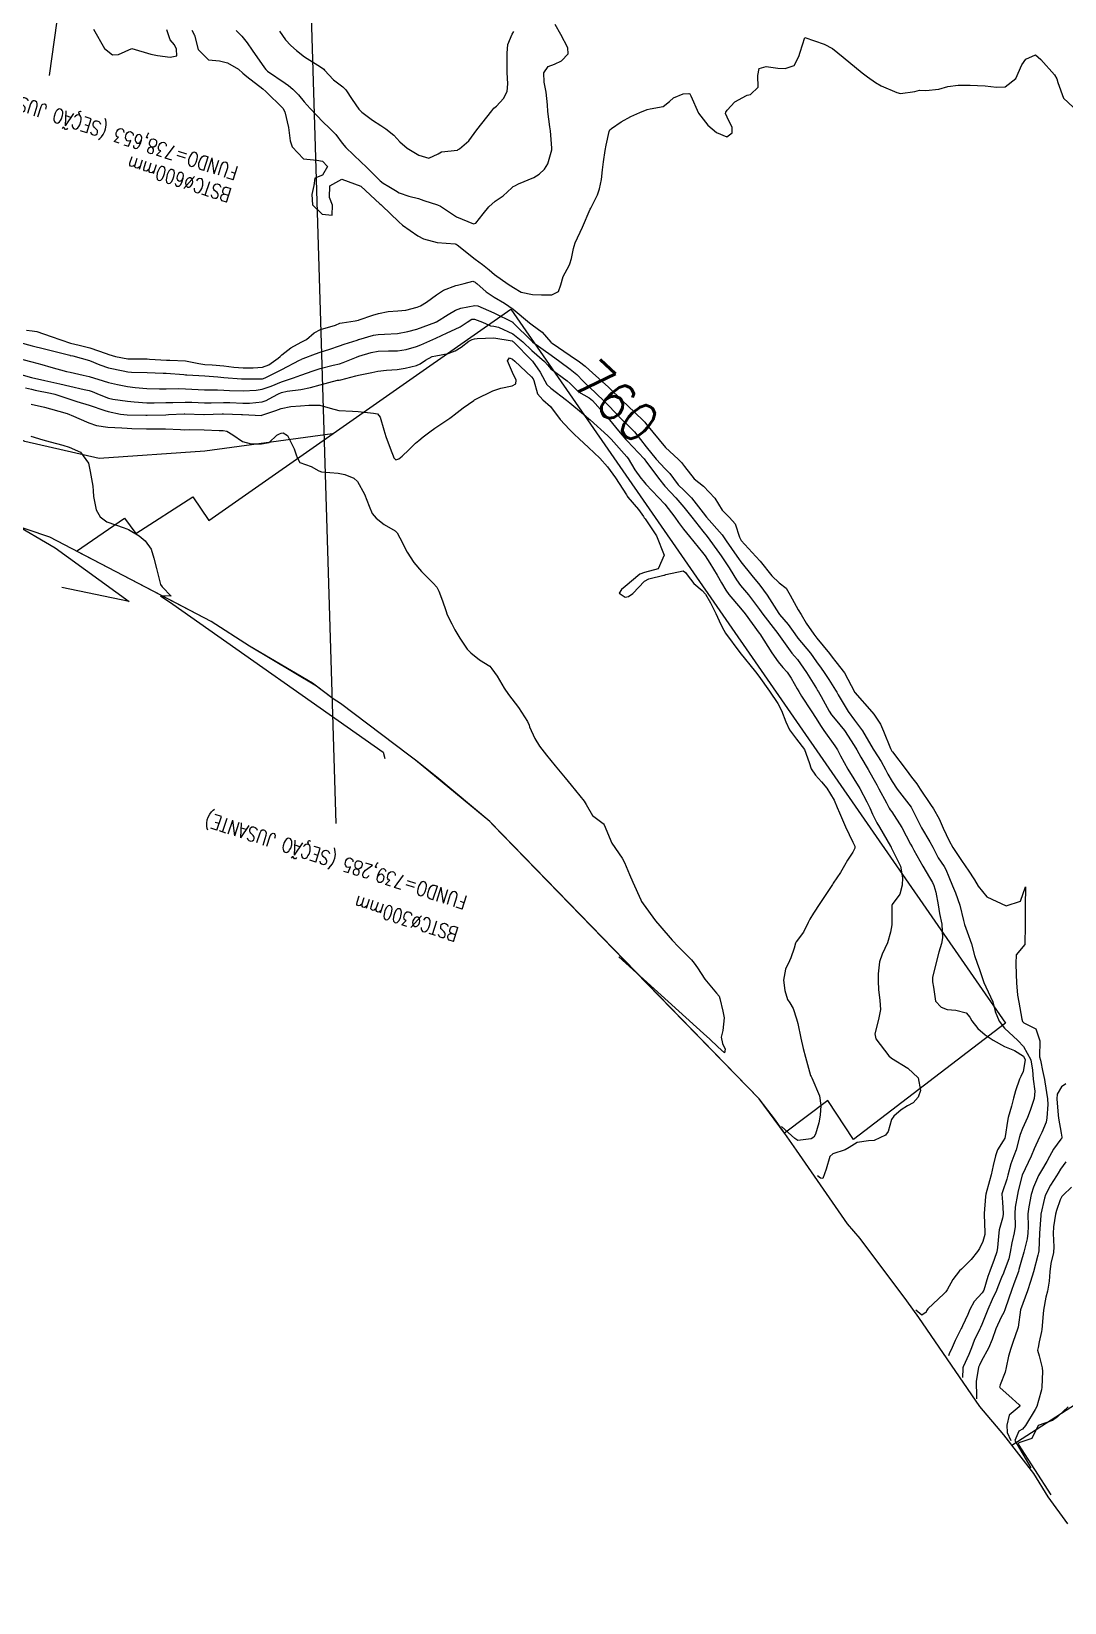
# Model space of a CAD drawing. Header units: metres. Extents: x 298520 to 308411, y 7433745 to 7450750.
# Drawn here: x 304214.8 to 304322.3, y 7439602.8 to 7439766.2 of the extents above; entities that cross this region are included whole.
import ezdxf
from ezdxf.enums import TextEntityAlignment as Align

# ---------------------------------------------------------------- set-up
doc = ezdxf.new("R2010")
doc.units = ezdxf.units.M
doc.header["$LTSCALE"] = 10
doc.linetypes.add('CONTINUO', pattern=[0])
for name, color, linetype in [('Area', 45, 'Continuous'), ('Area Verde e Lazer', 94, 'Continuous'), ('Cotas', 45, 'Continuous'), ('Curvas de Nivel 1m', 11, 'Continuous'), ('Curvas de Nivel 5m', 15, 'Continuous'), ('Edificações', 30, 'Continuous'), ('TEXTO', 45, 'Continuous'), ('Vias Primárias', 230, 'Continuous')]:
    doc.layers.add(name, color=color, linetype=linetype)
doc.styles.add('ROMANS', font='romans', dxfattribs={"height": 0.2})
doc.styles.add('Style-STANDARD', font='STANDARD.shx')

msp = doc.modelspace()

# ---------------------------------------------------------------- linework, layer by layer
at = {"layer": 'Area'}
msp.add_polyline3d([(304322.6, 7439611, 755.82), (304320.57, 7439613.83, 755.7), (304319.07, 7439616.24, 762.28), (304315.94, 7439620.26, 763.12), (304313.45, 7439623.2, 764.03), (304307.09, 7439632.47, 765.95), (304305.84, 7439634.21, 765.59), (304300.99, 7439640.69, 765.66), (304299.7, 7439642.22, 767.46), (304294.38, 7439649.86, 763.82), (304292.19, 7439652.98, 764.33), (304290.51, 7439655.2, 764.23), (304262.47, 7439684.02, 769.48), (304256.96, 7439688.63, 769.54), (304254.74, 7439690.39, 769.49), (304254.07, 7439690.92, 769.6), (304246.96, 7439696.31, 769.89), (304246.2, 7439696.77, 769.69), (304244.02, 7439698.41, 769.72), (304237.49, 7439702.27, 769.96), (304233.49, 7439704.81, 770), (304216.7, 7439713.6, 766.18), (304211.99, 7439715.18, 766.2)], dxfattribs=at)
at = {"layer": 'Area Verde e Lazer', "elevation": 762.9}
msp.add_lwpolyline([(304316.77, 7439619.21), (304338.78, 7439633.35), (304349.67, 7439616.46), (304328.73, 7439602.83)], dxfattribs=at)
at = {"layer": 'Curvas de Nivel 1m', "flags": 128}
for points, elevation in [([(304221.25, 7439766.41), (304222.4, 7439764.4), (304223.22, 7439763.71), (304223.84, 7439763.76), (304225.23, 7439764.37), (304227.22, 7439763.81), (304227.92, 7439763.64), (304229.22, 7439763.47), (304229.91, 7439763.63), (304229.9, 7439764.31), (304229.67, 7439764.75), (304229.24, 7439765.29), (304228.87, 7439766.32)], 759), ([(304236.1, 7439766.24), (304236.68, 7439765.66), (304237.24, 7439764.96), (304237.77, 7439764.21), (304239.04, 7439762.36), (304239.17, 7439762.2), (304239.2, 7439762.16), (304239.36, 7439762.04), (304241.19, 7439760.78), (304241.54, 7439760.53), (304241.98, 7439760.17), (304242.58, 7439759.56), (304243.17, 7439758.85), (304243.79, 7439758.14), (304245.14, 7439756.72), (304245.77, 7439756.12), (304246.45, 7439755.44), (304247.12, 7439754.56), (304247.49, 7439754.1), (304249.09, 7439752.58), (304249.61, 7439752.07), (304251.07, 7439750.62), (304251.38, 7439750.37), (304251.98, 7439750.05), (304252.66, 7439749.63), (304253.06, 7439749.38), (304254.05, 7439749.02), (304255.05, 7439748.8), (304255.62, 7439748.57), (304257.04, 7439748.12), (304257.35, 7439747.98), (304259.03, 7439746.87), (304260.79, 7439746.16), (304261.02, 7439746.22), (304261.78, 7439747.18), (304262.39, 7439747.92), (304263.05, 7439748.5), (304263.88, 7439749.08), (304264.76, 7439749.89), (304264.92, 7439750.04), (304265.07, 7439750.12), (304265.48, 7439750.3), (304267.07, 7439750.99), (304267.6, 7439751.33), (304268.17, 7439751.85), (304268.53, 7439752.4), (304268.93, 7439753.84), (304268.94, 7439754.02), (304268.78, 7439755.84), (304268.73, 7439756.25), (304268.53, 7439757.85), (304268.49, 7439758.52), (304268.35, 7439759.85), (304268.14, 7439760.9), (304268.11, 7439761.85), (304268.54, 7439762.52), (304269.22, 7439762.76), (304269.94, 7439763.11), (304270.64, 7439763.83), (304270.61, 7439764.46), (304269.86, 7439765.83), (304269.26, 7439766.89)], 758), ([(304231.48, 7439766.29), (304231.77, 7439765.77), (304232.14, 7439764.28), (304233.22, 7439763.2), (304234.37, 7439763.1), (304235.21, 7439762.9), (304236.35, 7439762.23), (304236.79, 7439761.82), (304237.2, 7439761.49), (304238.86, 7439760.2), (304239.18, 7439759.9), (304240.95, 7439758.18), (304241.16, 7439757.81), (304241.55, 7439756.17), (304241.72, 7439754.78), (304241.91, 7439754.17), (304243.09, 7439752.91), (304244.47, 7439752.76), (304245.09, 7439752.66), (304245.58, 7439752.12), (304245.07, 7439751.21), (304244.29, 7439750.92), (304244.19, 7439750.14), (304243.97, 7439749.22), (304244.05, 7439748.14), (304245.03, 7439747.17), (304246.07, 7439747.07), (304246.11, 7439748.11), (304245.82, 7439748.88), (304245.85, 7439750.12), (304247.07, 7439750.79), (304249.06, 7439750.08), (304251.04, 7439748.24), (304251.14, 7439748.15), (304251.24, 7439748.06), (304253.02, 7439746.35), (304253.41, 7439746.03), (304255, 7439744.9), (304255.59, 7439744.59), (304257, 7439744.23), (304258.87, 7439744.09), (304258.99, 7439744.04), (304259.1, 7439743.96), (304260.97, 7439742.47), (304261.73, 7439741.93), (304262.41, 7439741.37), (304262.95, 7439740.88), (304264.38, 7439739.9), (304264.94, 7439739.55), (304265.75, 7439739.07), (304266.93, 7439738.8), (304267.87, 7439738.79), (304268.93, 7439738.76), (304269.64, 7439739.13), (304269.88, 7439739.83), (304270.1, 7439740.68), (304270.72, 7439741.82), (304270.8, 7439741.99), (304270.97, 7439742.57), (304271.2, 7439743.61), (304271.24, 7439743.82), (304271.37, 7439744.19), (304272.11, 7439745.8), (304272.93, 7439747.69), (304272.97, 7439747.79), (304273.04, 7439747.94), (304273.67, 7439749.17), (304273.9, 7439749.78), (304274.08, 7439750.77), (304274.2, 7439751.78), (304274.29, 7439752.59), (304274.48, 7439753.78), (304274.57, 7439754.33), (304274.89, 7439755.77), (304274.98, 7439755.93), (304275.14, 7439756.06), (304276.14, 7439756.77), (304277.15, 7439757.33), (304278.07, 7439757.74), (304278.84, 7439758.04), (304279.16, 7439758.11), (304280.5, 7439758.37), (304281.17, 7439758.86), (304281.6, 7439759.27), (304282.6, 7439759.68), (304283.18, 7439759.72), (304283.28, 7439759.67), (304283.38, 7439759.46), (304284.2, 7439757.66), (304285.14, 7439756.43), (304286.06, 7439755.64), (304287.13, 7439755.21), (304287.7, 7439755.62), (304287.69, 7439756.17), (304287.15, 7439757.24), (304287.01, 7439757.63), (304287.03, 7439757.76), (304287.16, 7439757.98), (304287.95, 7439758.84), (304289.18, 7439759.5), (304289.26, 7439759.52), (304289.6, 7439759.6), (304290.4, 7439760.38), (304290.35, 7439761.59), (304290.49, 7439762.31), (304291.22, 7439762.51), (304292.43, 7439762.34), (304293.21, 7439762.3), (304294.13, 7439762.63), (304294.62, 7439763.54), (304294.76, 7439764.01), (304295.25, 7439765.53), (304297.25, 7439764.84), (304298.12, 7439764.38), (304299.23, 7439763.48), (304301.21, 7439761.86), (304301.76, 7439761.45), (304302.61, 7439760.85), (304303.19, 7439760.5), (304304.8, 7439759.8), (304305.19, 7439759.72), (304306.68, 7439759.91), (304307.19, 7439760.06), (304307.82, 7439760.01), (304309.19, 7439760.16), (304310.12, 7439760.42), (304311.2, 7439760.57), (304312.44, 7439760.57), (304313.2, 7439760.53), (304314.01, 7439760.49), (304315.19, 7439760.37), (304316.07, 7439760.4), (304317.2, 7439761.27), (304317.81, 7439762.68), (304318.23, 7439763.26), (304319.24, 7439763.74), (304319.81, 7439763.23), (304321.21, 7439761.63), (304321.45, 7439761.22), (304321.57, 7439760.85), (304322.16, 7439759.21), (304323.17, 7439758.29)], 759), ([(304240.59, 7439766.19), (304241.24, 7439765.27), (304241.77, 7439764.7), (304242.38, 7439764.16), (304243.22, 7439763.53), (304244.86, 7439762.48), (304245.2, 7439762.23), (304245.3, 7439762.13), (304246.21, 7439761.13), (304247.19, 7439760.4), (304247.49, 7439760.1), (304248.17, 7439759.09), (304248.86, 7439758.08), (304249.16, 7439757.76), (304250.29, 7439756.92), (304251.14, 7439756.38), (304251.66, 7439756.05), (304252.48, 7439755.39), (304253.12, 7439754.69), (304253.89, 7439754.02), (304255.1, 7439753.3), (304256.12, 7439752.98), (304257.1, 7439753.43), (304257.46, 7439753.63), (304259.11, 7439753.83), (304259.2, 7439753.87), (304259.33, 7439753.96), (304260.29, 7439754.77), (304261.13, 7439755.94), (304262.69, 7439757.92), (304262.9, 7439758.17), (304263.16, 7439758.4), (304263.9, 7439759.17), (304264.27, 7439759.9), (304264.37, 7439760.72), (304264.29, 7439761.9), (304264.28, 7439762.83), (304264.28, 7439763.9), (304264.35, 7439764.79), (304264.82, 7439765.89), (304264.98, 7439766.16)], 757), ([(304213.49, 7439733.87), (304214.86, 7439733.49), (304216.16, 7439733.16), (304216.85, 7439732.99), (304218.79, 7439732.5), (304218.84, 7439732.48), (304219.09, 7439732.44), (304220.84, 7439731.95), (304221.93, 7439731.5), (304222.83, 7439731.19), (304224.35, 7439730.86), (304224.83, 7439730.78), (304225.21, 7439730.75), (304226.83, 7439730.69), (304228.51, 7439730.64), (304228.83, 7439730.62), (304230.65, 7439730.48), (304230.82, 7439730.46), (304230.98, 7439730.45), (304232.82, 7439730.35), (304234.2, 7439730.26), (304234.82, 7439730.2), (304236.65, 7439730.05), (304236.82, 7439730.04), (304236.99, 7439730.05), (304238.82, 7439730.06), (304238.93, 7439730.09), (304239.17, 7439730.2), (304240.29, 7439730.73), (304240.83, 7439731.01), (304242.69, 7439732), (304242.84, 7439732.07), (304242.9, 7439732.09), (304243.07, 7439732.15), (304244.36, 7439732.63), (304244.85, 7439732.8), (304245.84, 7439733.13), (304246.86, 7439733.48), (304247.32, 7439733.64), (304248.69, 7439734.08), (304248.83, 7439734.13), (304248.87, 7439734.14), (304250.38, 7439734.57), (304250.88, 7439734.66), (304251.53, 7439734.7), (304252.88, 7439734.76), (304253.96, 7439734.95), (304254.88, 7439735.2), (304256.86, 7439735.95), (304256.89, 7439735.96), (304256.92, 7439735.98), (304258.13, 7439736.74), (304258.91, 7439737.18), (304259.47, 7439737.4), (304260.92, 7439737.67), (304261.23, 7439737.62), (304262.91, 7439736.89), (304264.87, 7439735.92), (304264.89, 7439735.9), (304266.87, 7439733.93), (304266.9, 7439733.9), (304266.94, 7439733.87), (304268.85, 7439732.51), (304269.75, 7439731.83), (304270.84, 7439731.04), (304271.53, 7439730.51), (304272.19, 7439729.8), (304272.5, 7439729.48), (304272.82, 7439729.22), (304274.34, 7439727.77), (304274.8, 7439727.31), (304276.29, 7439725.75), (304276.77, 7439725.3), (304277.54, 7439724.52), (304278.15, 7439723.73), (304278.74, 7439722.96), (304279.78, 7439721.71), (304280.71, 7439720.69), (304281.22, 7439720.2), (304281.58, 7439719.69), (304282.06, 7439719.04), (304282.69, 7439718.44), (304283.47, 7439717.66), (304284.66, 7439716.12), (304285.03, 7439715.65), (304286.63, 7439713.81), (304286.72, 7439713.71), (304286.78, 7439713.63), (304287.06, 7439713.19), (304288.18, 7439711.61), (304288.35, 7439711.36), (304288.6, 7439711.01), (304289.72, 7439709.59), (304290.57, 7439708.58), (304291.33, 7439707.57), (304292.53, 7439705.65), (304292.61, 7439705.56), (304293.5, 7439704.52), (304294.19, 7439703.53), (304294.51, 7439703.1), (304295.82, 7439701.52), (304296.47, 7439700.63), (304296.93, 7439699.96), (304297.25, 7439699.5), (304297.74, 7439698.78), (304298.44, 7439697.69), (304298.57, 7439697.48), (304298.73, 7439697.19), (304299.74, 7439695.47), (304300.4, 7439694.57), (304301.23, 7439693.45), (304302.36, 7439691.56), (304302.44, 7439691.44), (304303.17, 7439690.25), (304303.64, 7439689.42), (304303.89, 7439688.96), (304304.33, 7439688.18), (304304.84, 7439687.4), (304306.29, 7439685.5), (304306.36, 7439685.39), (304306.44, 7439685.24), (304307.37, 7439683.38), (304308.25, 7439681.93), (304308.57, 7439681.37), (304309.12, 7439680.25), (304309.73, 7439679.35), (304309.91, 7439679.04), (304310.21, 7439678.29), (304310.59, 7439677.34), (304310.91, 7439676.62), (304311.38, 7439675.33), (304311.74, 7439673.75), (304311.85, 7439673.32), (304312.14, 7439672.56), (304312.57, 7439671.31), (304312.9, 7439670.1), (304313.18, 7439669.3), (304313.42, 7439668.63), (304313.86, 7439667.29), (304314.08, 7439666.84), (304314.79, 7439665.28), (304315.06, 7439664.26), (304315.46, 7439663.28), (304316.03, 7439662.56), (304317.39, 7439661.26), (304318, 7439660.63), (304318.76, 7439659.24), (304318.91, 7439658.18), (304318.98, 7439657.23), (304319.18, 7439656), (304319.1, 7439655.23), (304318.68, 7439653.99), (304318.4, 7439653.24), (304317.9, 7439652.12), (304317.65, 7439651.49), (304317.59, 7439651.25), (304317.23, 7439649.9), (304316.98, 7439649.26), (304316.67, 7439648.45), (304316.36, 7439647.26), (304316.25, 7439646.85), (304315.82, 7439645.54), (304315.75, 7439645.33), (304315.74, 7439645.27), (304315.8, 7439644.44), (304315.89, 7439643.27), (304315.89, 7439643.18), (304315.79, 7439642.79), (304315.46, 7439641.59), (304315.42, 7439641.27), (304315.29, 7439639.74), (304315.2, 7439639.28), (304314.93, 7439638.48), (304314.48, 7439637.29), (304314.28, 7439636.72), (304313.85, 7439635.3), (304313.69, 7439635.02), (304312.85, 7439634.14), (304312.4, 7439633.31), (304312.2, 7439632.79), (304311.66, 7439631.59), (304311.56, 7439631.42), (304311.49, 7439631.32), (304310.87, 7439630.09), (304310.56, 7439629.33), (304310.25, 7439628.7), (304310.19, 7439628.47)], 761), ([(304213.11, 7439732.25), (304214.84, 7439731.82), (304215.89, 7439731.53), (304216.83, 7439731.25), (304218.46, 7439730.81), (304218.83, 7439730.72), (304220.17, 7439730.43), (304220.82, 7439730.28), (304222.27, 7439729.85), (304222.82, 7439729.68), (304223.75, 7439729.44), (304224.81, 7439729.25), (304225.59, 7439729.14), (304226.81, 7439729.03), (304228.13, 7439729), (304228.81, 7439729.02), (304230.08, 7439729.03), (304230.81, 7439729.01), (304231.49, 7439728.97), (304232.81, 7439728.91), (304234.16, 7439728.91), (304234.81, 7439728.88), (304235.41, 7439728.84), (304236.81, 7439728.8), (304238.16, 7439728.85), (304238.81, 7439728.96), (304239.72, 7439729.29), (304240.82, 7439729.74), (304242.07, 7439730.16), (304242.83, 7439730.42), (304244.09, 7439730.87), (304244.83, 7439731.11), (304246.2, 7439731.47), (304246.84, 7439731.62), (304247.21, 7439731.73), (304248.09, 7439732.09), (304248.62, 7439732.31), (304248.85, 7439732.39), (304250.15, 7439732.78), (304250.86, 7439732.91), (304251.94, 7439732.96), (304252.86, 7439732.97), (304253.77, 7439733.11), (304254.86, 7439733.4), (304255.3, 7439733.57), (304256.25, 7439733.99), (304256.88, 7439734.27), (304258.03, 7439734.82), (304258.89, 7439735.21), (304259.38, 7439735.46), (304260.12, 7439735.95), (304260.61, 7439736.23), (304260.9, 7439736.25), (304261.71, 7439735.93), (304262.54, 7439735.56), (304262.89, 7439735.51), (304263.37, 7439735.42), (304264.88, 7439734.72), (304265.92, 7439733.88), (304266.86, 7439732.99), (304268.17, 7439731.85), (304268.49, 7439731.49), (304268.84, 7439731.08), (304270.54, 7439729.82), (304270.82, 7439729.56), (304271.72, 7439728.71), (304272.81, 7439728.06), (304273.15, 7439727.79), (304274.78, 7439725.95), (304274.93, 7439725.77), (304275.88, 7439724.64), (304276.62, 7439723.75), (304276.75, 7439723.6), (304278.53, 7439721.72), (304278.62, 7439721.62), (304278.72, 7439721.48), (304280.03, 7439719.71), (304280.69, 7439718.9), (304281.27, 7439718.27), (304281.83, 7439717.68), (304282.67, 7439716.72), (304283.5, 7439715.66), (304284.64, 7439714.22), (304285.08, 7439713.65), (304286.36, 7439711.88), (304286.54, 7439711.63), (304286.6, 7439711.53), (304287.36, 7439710.39), (304287.85, 7439709.61), (304288.13, 7439709.16), (304288.57, 7439708.56), (304289.38, 7439707.59), (304290.54, 7439706.05), (304290.89, 7439705.58), (304292.21, 7439703.87), (304292.45, 7439703.56), (304292.51, 7439703.48), (304293.91, 7439701.54), (304294.17, 7439701.23), (304294.48, 7439700.87), (304295.43, 7439699.52), (304296.45, 7439697.84), (304296.57, 7439697.64), (304296.65, 7439697.51), (304296.93, 7439697.01), (304297.79, 7439695.49), (304298.03, 7439695.11), (304298.4, 7439694.67), (304299.37, 7439693.47), (304300.37, 7439691.93), (304300.65, 7439691.46), (304301.08, 7439690.73), (304301.84, 7439689.45), (304302.33, 7439688.57), (304302.73, 7439687.84), (304302.95, 7439687.43), (304303.74, 7439685.98), (304304.03, 7439685.41), (304304.13, 7439685.25), (304304.29, 7439685.02), (304305.33, 7439683.4), (304306.25, 7439681.68), (304306.4, 7439681.39), (304306.59, 7439681.04), (304307.53, 7439679.38), (304308.21, 7439678.2), (304308.51, 7439677.67), (304308.65, 7439677.36), (304308.86, 7439676.69), (304309.13, 7439675.36), (304309.26, 7439674.45), (304309.49, 7439673.35), (304309.55, 7439671.93), (304309.45, 7439671.35), (304309.19, 7439670.43), (304308.91, 7439669.36), (304308.53, 7439667.81), (304308.53, 7439667.36), (304308.63, 7439666.81), (304308.83, 7439665.36), (304309.42, 7439664.73), (304310.04, 7439664.48), (304310.96, 7439664.42), (304312.04, 7439664.14), (304312.42, 7439663.7), (304312.63, 7439663.31), (304313.23, 7439662.51), (304314.02, 7439661.84), (304314.82, 7439661.28), (304316, 7439660.65), (304317.04, 7439660.21), (304317.99, 7439659.62), (304318.15, 7439659.25), (304317.97, 7439658.05), (304317.71, 7439657.51), (304317.58, 7439657.25), (304317.17, 7439656.04), (304316.96, 7439655.26), (304316.75, 7439654.43), (304316.4, 7439653.27), (304316.31, 7439652.87), (304316.08, 7439651.27), (304316.04, 7439651.12), (304315.89, 7439650.83), (304315.27, 7439649.88), (304315.07, 7439649.28), (304314.85, 7439648.28), (304314.62, 7439647.28), (304314.45, 7439646.67), (304314.08, 7439645.29), (304314.04, 7439645.06), (304313.9, 7439643.29), (304313.9, 7439643.18), (304313.98, 7439641.29), (304313.96, 7439641.1), (304313.76, 7439640.36), (304313.42, 7439639.63), (304313.2, 7439639.31), (304312.54, 7439638.51), (304311.73, 7439637.65), (304311.55, 7439637.5), (304311.34, 7439637.32), (304310.63, 7439636.41), (304310.06, 7439635.34), (304309.91, 7439635.12), (304309.69, 7439634.91), (304308.04, 7439633.36), (304307.89, 7439633.15), (304307.85, 7439633.01), (304307.43, 7439632.71), (304306.79, 7439633.22)], 762), ([(304213.7, 7439730.5), (304214.82, 7439730.2), (304216.21, 7439729.86), (304216.82, 7439729.72), (304217.75, 7439729.51), (304218.81, 7439729.28), (304220.29, 7439728.94), (304220.81, 7439728.82), (304221.11, 7439728.72), (304221.85, 7439728.4), (304222.8, 7439728.04), (304223.26, 7439727.92), (304224.79, 7439727.71), (304225.5, 7439727.65), (304226.79, 7439727.56), (304227.58, 7439727.54), (304228.79, 7439727.57), (304229.51, 7439727.6), (304230.79, 7439727.63), (304231.47, 7439727.61), (304232.79, 7439727.55), (304233.5, 7439727.55), (304234.79, 7439727.6), (304235.44, 7439727.59), (304236.79, 7439727.52), (304237.49, 7439727.52), (304238.79, 7439727.65), (304239.21, 7439727.78), (304239.92, 7439728.19), (304240.5, 7439728.49), (304240.81, 7439728.61), (304241.4, 7439728.76), (304242.81, 7439728.94), (304243.82, 7439729.13), (304244.82, 7439729.42), (304246.62, 7439729.9), (304246.82, 7439729.92), (304246.98, 7439729.94), (304247.49, 7439730.09), (304248.56, 7439730.35), (304248.83, 7439730.41), (304250.19, 7439730.7), (304250.83, 7439730.83), (304251.73, 7439730.94), (304252.83, 7439731.03), (304253.69, 7439731.16), (304254.84, 7439731.44), (304255.23, 7439731.61), (304255.8, 7439732), (304256.48, 7439732.36), (304256.85, 7439732.45), (304258.13, 7439732.69), (304258.86, 7439732.96), (304259.5, 7439733.32), (304260.31, 7439733.95), (304260.66, 7439734.15), (304260.88, 7439734.21), (304261.18, 7439734.24), (304262.88, 7439734.31), (304264.79, 7439733.98), (304264.87, 7439733.94), (304264.93, 7439733.89), (304266.84, 7439731.96), (304266.93, 7439731.87), (304267.73, 7439730.75), (304268.2, 7439729.85), (304268.42, 7439729.44), (304268.82, 7439729.08), (304270.47, 7439727.82), (304270.8, 7439727.54), (304272.22, 7439726.36), (304272.77, 7439725.9), (304272.91, 7439725.79), (304274.76, 7439724.11), (304275.09, 7439723.77), (304276.73, 7439721.94), (304276.86, 7439721.75), (304277.56, 7439720.58), (304278.2, 7439719.73), (304278.42, 7439719.45), (304278.7, 7439719.11), (304280.01, 7439717.71), (304280.67, 7439717.02), (304281.73, 7439715.68), (304282.09, 7439715.12), (304282.64, 7439714.4), (304283.26, 7439713.66), (304284.61, 7439712), (304284.87, 7439711.65), (304285.37, 7439710.87), (304286.11, 7439709.63), (304286.58, 7439708.85), (304287.02, 7439708.08), (304287.35, 7439707.62), (304288.54, 7439706.2), (304289.03, 7439705.6), (304290.51, 7439703.61), (304290.53, 7439703.58), (304290.57, 7439703.52), (304291.81, 7439701.57), (304292.47, 7439700.63), (304292.97, 7439700.05), (304293.41, 7439699.55), (304293.84, 7439698.92), (304294.45, 7439697.83), (304294.61, 7439697.53), (304294.91, 7439697.05), (304295.91, 7439695.52), (304296.41, 7439694.73), (304296.88, 7439693.99), (304297.23, 7439693.5), (304298.37, 7439691.9), (304298.63, 7439691.48), (304298.97, 7439690.86), (304299.72, 7439689.47), (304300.33, 7439688.47), (304300.95, 7439687.45), (304301.69, 7439686.06), (304301.99, 7439685.44), (304302.29, 7439684.79), (304302.74, 7439683.9), (304303.02, 7439683.43), (304304.17, 7439681.48), (304304.21, 7439681.41), (304304.22, 7439681.39), (304304.24, 7439681.34), (304305.19, 7439679.4), (304305.42, 7439678.18), (304305.37, 7439677.4), (304305.13, 7439676.46), (304304.34, 7439675.41), (304304.29, 7439675.29), (304304.29, 7439673.41), (304304.28, 7439673.28), (304304.14, 7439672.53), (304303.83, 7439671.41), (304303.29, 7439670.25), (304303.02, 7439669.43), (304302.86, 7439668.2), (304302.87, 7439667.43), (304302.92, 7439666.57), (304303.06, 7439665.42), (304303.1, 7439664.48), (304302.9, 7439663.43), (304302.54, 7439661.95), (304302.62, 7439661.43), (304303.99, 7439659.66), (304304.27, 7439659.41), (304305.97, 7439658.37), (304307.04, 7439657.38), (304307.26, 7439656.06), (304307.05, 7439655.38), (304306.53, 7439654.78), (304305.92, 7439654.46), (304305.25, 7439654.07), (304304.49, 7439653.4), (304304.27, 7439653.04), (304303.9, 7439651.81), (304303.64, 7439651.41), (304302.47, 7439650.85), (304301.88, 7439650.83), (304300.68, 7439650.66), (304299.87, 7439650.15), (304299.44, 7439649.9), (304298.16, 7439649.49), (304297.86, 7439649.2), (304297.47, 7439647.87), (304297.11, 7439646.93), (304296.87, 7439646.94), (304296.57, 7439647.19)], 763), ([(304214.19, 7439729.11), (304214.81, 7439728.96), (304215.2, 7439728.87), (304216.8, 7439728.57), (304217.25, 7439728.46), (304218.8, 7439727.93), (304219.54, 7439727.68), (304220.79, 7439727.29), (304222.43, 7439726.74), (304222.78, 7439726.64), (304224.06, 7439726.38), (304224.77, 7439726.3), (304226.71, 7439726.28), (304226.77, 7439726.28), (304226.83, 7439726.28), (304228.77, 7439726.3), (304229.05, 7439726.32), (304230.68, 7439726.4), (304230.77, 7439726.4), (304232.72, 7439726.32), (304232.77, 7439726.32), (304234.63, 7439726.39), (304234.78, 7439726.39), (304236.65, 7439726.34), (304236.77, 7439726.34), (304238.73, 7439726.24), (304238.77, 7439726.25), (304240.21, 7439726.76), (304240.78, 7439726.97), (304241.78, 7439727.17), (304242.79, 7439727.23), (304243.64, 7439727.29), (304244.79, 7439727.3), (304245.89, 7439727.01), (304246.78, 7439726.76), (304248.18, 7439726.69), (304248.78, 7439726.65), (304250.37, 7439726.48), (304250.78, 7439726.42), (304251.07, 7439726.06), (304251.45, 7439724.74), (304251.65, 7439724.05), (304252.22, 7439722.55), (304252.42, 7439722.03), (304252.51, 7439721.82), (304252.72, 7439721.61), (304253.03, 7439721.72), (304253.36, 7439722.02), (304254.07, 7439722.68), (304254.74, 7439723.34), (304255.1, 7439723.65), (304255.56, 7439724), (304256.24, 7439724.52), (304256.76, 7439724.9), (304258.33, 7439725.97), (304258.59, 7439726.15), (304258.78, 7439726.29), (304259.72, 7439727.02), (304260.8, 7439727.79), (304260.89, 7439727.85), (304261.03, 7439727.94), (304262.81, 7439728.8), (304263.64, 7439729.08), (304264.82, 7439729.31), (304265.19, 7439729.52), (304265.22, 7439729.89), (304264.83, 7439730.71), (304264.33, 7439731.9), (304264.51, 7439732.23), (304264.85, 7439732.08), (304265.08, 7439731.89), (304266.83, 7439730.25), (304267, 7439730.04), (304267.06, 7439729.87), (304267.43, 7439728.48), (304267.98, 7439727.85), (304268.79, 7439727.16), (304269.8, 7439725.83), (304270.76, 7439724.78), (304271.25, 7439724.3), (304271.78, 7439723.8), (304272.74, 7439722.9), (304273.91, 7439721.78), (304274.71, 7439720.9), (304275.56, 7439719.76), (304276.69, 7439717.99), (304276.78, 7439717.84), (304276.84, 7439717.75), (304277.94, 7439716.45), (304278.47, 7439715.72), (304278.54, 7439715.61), (304278.65, 7439715.48), (304279.8, 7439713.71), (304280.6, 7439711.7), (304280, 7439710.29), (304278.58, 7439709.92), (304278.1, 7439709.73), (304276.57, 7439708.45), (304276.16, 7439708.16), (304275.95, 7439707.76), (304276.56, 7439707.36), (304276.91, 7439707.4), (304277.35, 7439707.74), (304278.58, 7439709), (304279.03, 7439709.27), (304280.58, 7439709.64), (304280.64, 7439709.65), (304280.79, 7439709.7), (304282.59, 7439710.07), (304282.82, 7439709.92), (304282.99, 7439709.67), (304283.7, 7439708.78), (304284.57, 7439708.04), (304284.91, 7439707.65), (304285.44, 7439706.75), (304286, 7439705.64), (304286.52, 7439704.49), (304286.81, 7439703.92), (304287.01, 7439703.62), (304288.48, 7439701.6), (304290.13, 7439699.58), (304290.46, 7439699.15), (304291.56, 7439697.57), (304292.42, 7439696.29), (304292.83, 7439695.55), (304293.26, 7439694.4), (304293.65, 7439693.54), (304294.38, 7439692.6), (304295.2, 7439691.52), (304295.7, 7439690.16), (304295.9, 7439689.51), (304296.34, 7439688.86), (304296.98, 7439688.15), (304297.55, 7439687.49), (304298.3, 7439686.23), (304298.62, 7439685.48), (304298.85, 7439684.92), (304299.46, 7439683.47), (304300.25, 7439681.87), (304300.43, 7439681.46), (304300.45, 7439681.25), (304300.24, 7439680.83), (304299.68, 7439680.01), (304299.38, 7439679.47), (304298.95, 7439678.74), (304298.2, 7439677.6), (304298.12, 7439677.48), (304297.36, 7439676.32), (304296.82, 7439675.5), (304296.16, 7439674.5), (304295.78, 7439673.89), (304295.59, 7439673.52), (304295.12, 7439672.54), (304294.36, 7439671.53), (304294.27, 7439671.39), (304294.12, 7439670.87), (304293.79, 7439669.85), (304293.64, 7439669.54), (304293.24, 7439668.69), (304293.03, 7439667.55), (304293.16, 7439666.45), (304293.43, 7439665.54), (304293.7, 7439665.18), (304294.04, 7439664.59), (304294.39, 7439663.53), (304294.51, 7439663.04), (304294.83, 7439661.52), (304295.07, 7439660.44), (304295.32, 7439659.52), (304295.84, 7439657.63), (304295.89, 7439657.51), (304295.96, 7439657.39), (304296.78, 7439655.5), (304296.91, 7439654.51), (304296.83, 7439653.5), (304296.69, 7439652.71), (304296.37, 7439651.51), (304296.17, 7439651.22), (304295.89, 7439651.03), (304294.53, 7439650.88), (304294.19, 7439651.08), (304292.81, 7439652.33)], 764), ([(304214.75, 7439724.1), (304215.98, 7439723.71), (304216.74, 7439723.48), (304218.05, 7439723.14), (304218.74, 7439722.94), (304219.89, 7439722.43), (304220.72, 7439721.27), (304220.91, 7439720.42), (304221.17, 7439718.89), (304221.21, 7439718.41), (304221.27, 7439717.81), (304221.55, 7439716.41), (304221.95, 7439715.7), (304222.64, 7439715.19), (304224.45, 7439714.56), (304224.63, 7439714.47), (304224.71, 7439714.44), (304224.88, 7439714.37), (304226.01, 7439713.73), (304226.62, 7439713.22), (304227.25, 7439712.33), (304227.54, 7439711.39), (304227.81, 7439710.33), (304228.23, 7439708.66), (304228.4, 7439708.41), (304229.33, 7439707.45), (304228.22, 7439707.49), (304229.51, 7439706.63), (304251.37, 7439691.23), (304251.55, 7439690.57)], 766), ([(304212.66, 7439715.17), (304217.26, 7439712.46), (304224.95, 7439706.9), (304217.95, 7439708.36)], 767), ([(304322.4, 7439656.75), (304321.95, 7439656.43), (304321.48, 7439655.67), (304321.45, 7439655.2), (304321.61, 7439653.5), (304321.64, 7439653.2), (304321.9, 7439651.64), (304321.98, 7439651.2), (304321.97, 7439651.12), (304321.89, 7439651), (304321.11, 7439649.97), (304320.69, 7439649.21), (304320.4, 7439648.67), (304319.85, 7439647.76), (304319.55, 7439647.22), (304319.02, 7439646.03), (304318.79, 7439645.24), (304318.53, 7439643.97), (304318.45, 7439643.24), (304318.46, 7439641.92), (304318.44, 7439641.24), (304318.37, 7439640.63), (304318.04, 7439639.25), (304317.73, 7439638.17), (304317.52, 7439637.45), (304317.46, 7439637.25), (304317, 7439635.96), (304316.74, 7439635.26), (304316.45, 7439634.49), (304316.05, 7439633.27), (304315.94, 7439632.99), (304315.67, 7439632.5), (304315.12, 7439631.28), (304314.74, 7439630.18), (304314.34, 7439629.29), (304313.61, 7439627.96), (304313.4, 7439627.51), (304313.32, 7439627.3), (304313.08, 7439625.8), (304313.09, 7439624.26), (304313.09, 7439624.01)], 759), ([(304322.4, 7439648.65), (304321.85, 7439647.88), (304321.58, 7439647.47), (304321.42, 7439647.2), (304320.81, 7439646.23), (304320.28, 7439645.22), (304320.16, 7439644.87), (304319.81, 7439643.22), (304319.79, 7439643.06), (304319.67, 7439641.22), (304319.57, 7439639.4), (304319.55, 7439639.22), (304319.47, 7439638.95), (304319.02, 7439637.23), (304318.73, 7439636.21), (304318.4, 7439635.24), (304317.67, 7439633.25), (304317.43, 7439631.47), (304317.38, 7439631.25), (304316.93, 7439629.96), (304316.69, 7439629.26), (304316.42, 7439628.45), (304316.17, 7439627.26), (304316.08, 7439626.78), (304315.58, 7439625.45), (304315.52, 7439625.32), (304315.51, 7439625.27), (304315.52, 7439625.22), (304315.57, 7439625.14), (304316.48, 7439624.34), (304317.55, 7439623.38), (304317.61, 7439623.3), (304317.6, 7439623.25), (304317.55, 7439623.19), (304316.51, 7439622.3), (304316.24, 7439621.26), (304316.29, 7439620.5), (304316.69, 7439619.68)], 758), ([(304323, 7439646.02), (304322.13, 7439645.2), (304321.98, 7439645.03), (304321.81, 7439644.71), (304321.41, 7439643.6), (304321.31, 7439643.2), (304321.11, 7439641.88), (304321.08, 7439641.21), (304321.14, 7439639.82), (304321.1, 7439639.21), (304320.85, 7439638.09), (304320.72, 7439637.21), (304320.67, 7439636.25), (304320.47, 7439635.21), (304320.31, 7439634.59), (304320.08, 7439633.22), (304320.03, 7439632.85), (304319.88, 7439631.22), (304319.85, 7439631.02), (304319.63, 7439629.92), (304319.51, 7439629.33), (304319.48, 7439629.22), (304319.45, 7439629.06), (304319.62, 7439628.49), (304319.94, 7439627.22), (304319.96, 7439626.85), (304319.91, 7439625.22), (304319.86, 7439624.93), (304319.56, 7439623.83), (304319.38, 7439623.22), (304319.21, 7439622.89), (304318.19, 7439621.24), (304317.9, 7439620.87), (304317.52, 7439620.64), (304317.08, 7439619.68), (304318.76, 7439616.85)], 757), ([(304322.65, 7439623.19), (304322.09, 7439622.65), (304321.54, 7439622.13), (304321, 7439621.75), (304319.53, 7439621.23), (304318.85, 7439619.89), (304317.51, 7439619.42), (304317.44, 7439619.31), (304320.83, 7439614.02)], 756)]:
    msp.add_lwpolyline(points, dxfattribs=dict(at, elevation=elevation))
at = {"layer": 'Curvas de Nivel 5m', "flags": 128}
for points, elevation in [([(304214.29, 7439735.09), (304214.88, 7439735.02), (304215.35, 7439734.96), (304216.87, 7439734.46), (304218.86, 7439733.75), (304219.76, 7439733.53), (304220.86, 7439733.26), (304222.56, 7439732.68), (304222.85, 7439732.59), (304223.54, 7439732.38), (304224.84, 7439732.13), (304226.61, 7439732.11), (304226.84, 7439732.11), (304227.08, 7439732.1), (304228.84, 7439731.97), (304229.19, 7439731.97), (304230.84, 7439731.93), (304232.2, 7439731.65), (304232.84, 7439731.55), (304233.6, 7439731.49), (304234.83, 7439731.38), (304235.87, 7439731.27), (304236.83, 7439731.2), (304237.86, 7439731.18), (304238.83, 7439731.26), (304239.51, 7439731.51), (304240.47, 7439732.18), (304240.66, 7439732.37), (304240.85, 7439732.55), (304241.78, 7439733.25), (304242.87, 7439733.87), (304243.07, 7439733.95), (304243.41, 7439734.14), (304244.21, 7439734.81), (304244.88, 7439735.17), (304246.42, 7439735.63), (304246.89, 7439735.82), (304247.11, 7439735.88), (304248.47, 7439736.08), (304248.83, 7439736.15), (304248.89, 7439736.17), (304250.32, 7439736.65), (304250.9, 7439736.85), (304251.92, 7439737.04), (304252.91, 7439737.1), (304253.74, 7439737.19), (304254.92, 7439737.49), (304255.28, 7439737.64), (304255.9, 7439738), (304256.93, 7439738.78), (304257.65, 7439739.26), (304258.94, 7439739.73), (304259.12, 7439739.78), (304259.81, 7439739.95), (304260.71, 7439740.18), (304260.94, 7439740.1), (304261.04, 7439740.03), (304261.13, 7439739.94), (304262.09, 7439739.08), (304262.93, 7439738.53), (304264.01, 7439737.9), (304264.91, 7439737.28), (304266.62, 7439735.87), (304266.89, 7439735.66), (304267.92, 7439734.89), (304268.84, 7439733.84), (304268.87, 7439733.81), (304268.97, 7439733.74), (304270.85, 7439732.48), (304271.8, 7439731.81), (304272.4, 7439731.36), (304272.83, 7439730.99), (304274.18, 7439729.78), (304274.82, 7439729.19), (304276.29, 7439727.76), (304276.8, 7439727.27), (304278.42, 7439725.73), (304278.59, 7439725.54), (304278.77, 7439725.31), (304280.09, 7439723.71), (304280.74, 7439722.91), (304282.08, 7439721.68), (304282.41, 7439721.36), (304282.72, 7439720.94), (304283.75, 7439719.66), (304284.7, 7439718.87), (304285.87, 7439717.64), (304286.66, 7439716.38), (304287.41, 7439715.62), (304288, 7439714.96), (304288.45, 7439713.6), (304288.63, 7439713.25), (304290.16, 7439711.58), (304290.6, 7439711.08), (304291.81, 7439709.57), (304292.58, 7439708.83), (304293.29, 7439708.27), (304293.73, 7439707.54), (304294.54, 7439706.02), (304294.85, 7439705.53), (304295.4, 7439704.64), (304296.18, 7439703.51), (304296.51, 7439703.1), (304297.81, 7439701.49), (304298.1, 7439701.11), (304298.47, 7439700.63), (304299.38, 7439699.47), (304300.4, 7439697.5), (304300.42, 7439697.46), (304300.44, 7439697.43), (304302.2, 7439695.44), (304302.41, 7439695.19), (304303.1, 7439694.13), (304303.44, 7439693.42), (304304.17, 7439691.61), (304304.27, 7439691.41), (304304.31, 7439691.35), (304304.36, 7439691.27), (304305.78, 7439689.4), (304306.34, 7439688.65), (304306.89, 7439687.94), (304307.24, 7439687.38), (304308.3, 7439685.81), (304308.63, 7439685.36), (304309.23, 7439684.3), (304309.64, 7439683.35), (304310.25, 7439682.02), (304310.65, 7439681.34), (304311.48, 7439680.08), (304311.98, 7439679.32), (304312.22, 7439678.97), (304312.88, 7439677.98), (304313.26, 7439677.3), (304314.19, 7439676.19), (304316.17, 7439675.27), (304317.68, 7439675.76), (304318.2, 7439677.25), (304318.18, 7439675.25), (304318.15, 7439673.25), (304318.12, 7439671.25), (304317.22, 7439670.15), (304317.19, 7439669.26), (304317.24, 7439668.11), (304317.26, 7439667.26), (304317.36, 7439665.96), (304317.49, 7439665.26), (304317.8, 7439663.49), (304317.87, 7439663.25), (304318.03, 7439663.11), (304319.26, 7439662.46), (304319.68, 7439661.23), (304319.65, 7439659.56), (304319.76, 7439659.22), (304319.81, 7439659.05), (304319.97, 7439658.14), (304320.17, 7439657.22), (304320.21, 7439656.97), (304320.49, 7439655.21), (304320.53, 7439654.61), (304320.43, 7439653.21), (304320.36, 7439652.76), (304319.9, 7439651.7), (304319.65, 7439651.22), (304319.1, 7439650), (304318.78, 7439649.24), (304317.84, 7439647.25), (304317.45, 7439645.62), (304317.36, 7439645.25), (304317.11, 7439643.95), (304317.09, 7439643.26), (304317.12, 7439641.91), (304317.03, 7439641.26), (304316.79, 7439640.23), (304316.62, 7439639.26), (304316.45, 7439638.55), (304315.98, 7439637.27), (304315.91, 7439637.08), (304315.71, 7439636.63), (304315.32, 7439635.65), (304315.17, 7439635.28), (304314.74, 7439634.34), (304314.29, 7439633.29), (304313.66, 7439631.75), (304313.52, 7439631.43), (304313.46, 7439631.3), (304312.87, 7439630.07), (304312.59, 7439629.31), (304312.31, 7439628.62), (304311.71, 7439627.32), (304311.69, 7439627.23), (304311.68, 7439627.15), (304311.64, 7439626.24)], 760), ([(304214.79, 7439727.4), (304216.16, 7439727.09), (304216.78, 7439726.94), (304218.5, 7439726.44), (304218.77, 7439726.35), (304218.93, 7439726.28), (304220.76, 7439725.47), (304221.56, 7439725.21), (304222.76, 7439725.03), (304224.2, 7439724.94), (304224.76, 7439724.9), (304225.26, 7439724.87), (304226.76, 7439724.84), (304228.23, 7439724.85), (304228.76, 7439724.84), (304230.3, 7439724.77), (304230.76, 7439724.75), (304231.22, 7439724.76), (304232.76, 7439724.75), (304234.32, 7439724.69), (304234.76, 7439724.68), (304235.13, 7439724.61), (304235.74, 7439724.24), (304236.74, 7439723.54), (304237.66, 7439723.29), (304238.74, 7439723.28), (304239.53, 7439723.41), (304240.34, 7439724.18), (304240.6, 7439724.34), (304240.76, 7439724.4), (304241, 7439724.42), (304241.42, 7439724.17), (304242.13, 7439722.76), (304242.35, 7439722.16), (304242.44, 7439721.87), (304242.71, 7439721.33), (304243.91, 7439720.93), (304244.71, 7439720.47), (304244.97, 7439720.39), (304246.7, 7439720.25), (304247.4, 7439720.09), (304248.33, 7439719.71), (304248.7, 7439719.37), (304249.43, 7439718.07), (304249.93, 7439716.8), (304250.25, 7439716.06), (304250.65, 7439715.56), (304251.5, 7439714.91), (304252.64, 7439714.25), (304252.85, 7439714.03), (304253.12, 7439713.53), (304253.87, 7439712.02), (304254.59, 7439710.95), (304255.37, 7439710), (304256.57, 7439708.79), (304256.96, 7439708.38), (304257.16, 7439707.98), (304257.56, 7439706.96), (304257.91, 7439705.97), (304258.06, 7439705.5), (304258.52, 7439704.56), (304258.84, 7439703.96), (304259.37, 7439703.08), (304260.14, 7439701.94), (304260.49, 7439701.55), (304261.39, 7439700.84), (304262.47, 7439700.16), (304262.7, 7439699.91), (304263.23, 7439699.12), (304263.96, 7439697.89), (304264.43, 7439697.23), (304265.45, 7439695.88), (304266.4, 7439694.41), (304266.56, 7439694.04), (304266.62, 7439693.87), (304267.16, 7439692.64), (304267.65, 7439691.85), (304268.36, 7439690.94), (304269.26, 7439689.83), (304270.33, 7439688.57), (304270.95, 7439687.81), (304272.3, 7439686.15), (304272.51, 7439685.8), (304273.15, 7439684.65), (304274.27, 7439683.81), (304274.32, 7439683.77), (304274.36, 7439683.68), (304275.18, 7439681.76), (304276.23, 7439680.2), (304276.5, 7439679.75), (304277, 7439678.53), (304277.37, 7439677.73), (304278.18, 7439675.9), (304278.26, 7439675.72), (304278.43, 7439675.46), (304279.71, 7439673.7), (304280.15, 7439673.17), (304281.46, 7439671.69), (304282.12, 7439671), (304283.45, 7439669.66), (304283.75, 7439669.31), (304284.09, 7439668.81), (304284.86, 7439667.64), (304286.06, 7439666.18), (304286.32, 7439665.88), (304286.4, 7439665.62), (304286.72, 7439664.3), (304286.85, 7439663.62), (304286.7, 7439662.3), (304286.54, 7439661.62), (304286.68, 7439660.95), (304286.95, 7439660.35), (304286.9, 7439659.98), (304286.19, 7439660.59), (304285.36, 7439661.39), (304284.7, 7439662), (304275.89, 7439669.97)], 765)]:
    msp.add_lwpolyline(points, dxfattribs=dict(at, elevation=elevation))
at = {"layer": 'Edificações', "elevation": 766.82}
msp.add_lwpolyline([(304219.49, 7439712.14), (304224.47, 7439715.55), (304225.67, 7439713.95), (304231.58, 7439717.78), (304233.25, 7439715.31), (304264.65, 7439737.28), (304316.12, 7439663.07), (304300.3, 7439650.98), (304297.63, 7439655.01), (304293.14, 7439651.62), (304290.51, 7439655.2), (304278.86, 7439667.16), (304262.8, 7439683.67), (304262.47, 7439684.02), (304254.74, 7439690.39), (304254.07, 7439690.92), (304246.96, 7439696.31), (304246.2, 7439696.77), (304244.44, 7439698.09), (304237.49, 7439702.27), (304233.49, 7439704.81), (304229.92, 7439706.68), (304223.61, 7439709.98)], close=True, dxfattribs=at)
at = {"layer": 'TEXTO', "linetype": 'CONTINUO'}
for points in [[(304239.39, 7439915.29, 0), (304246.46, 7439683.82, 0)], [(304238.14, 7439914.83, 0), (304216.63, 7439761.57, 0)]]:
    msp.add_polyline3d(points, dxfattribs=at)
at = {"layer": 'Vias Primárias', "elevation": 766.82}
msp.add_lwpolyline([(304246.12, 7439724.31), (304232.83, 7439722.51), (304221.85, 7439721.77), (304214.1, 7439723.54), (304209.74, 7439725.58), (304202.5, 7439730.17, 0.07015), (304197.07, 7439732.62, -0.010392), (304194, 7439733.59, 0.058354), (304186.38, 7439735.21, 0.015276), (304174.84, 7439735.94, 0.084633), (304164.69, 7439734.54, 0.020193), (304160.95, 7439733.19, 39.657152)], format="xyb", dxfattribs=at)

# ---------------------------------------------------------------- texts
at = {"layer": 'Cotas', "style": 'Style-STANDARD'}
msp.add_text('760', height=4, rotation=316.8008, dxfattribs=at).set_placement((304275.66, 7439727.7, 760), align=Align.MIDDLE_CENTER)
at = {"layer": 'TEXTO', "style": 'ROMANS', "width": 0.8}
for s, rotation, p in [('FUNDO=738,653 (SEÇÃO JUSANTE)', 162.1405, (304236.43, 7439752.09)), ('BSTCØ600mm', 162.1405, (304235.74, 7439749.78)), ('FUNDO=739,285 (SEÇÃO JUSANTE)', 162.1406, (304260.26, 7439676.27)), ('BSTCØ300mm', 162.1406, (304259.36, 7439672.93))]:
    msp.add_text(s, height=1.5, rotation=rotation, dxfattribs=at).set_placement(p)

doc.saveas('drawing.dxf')
